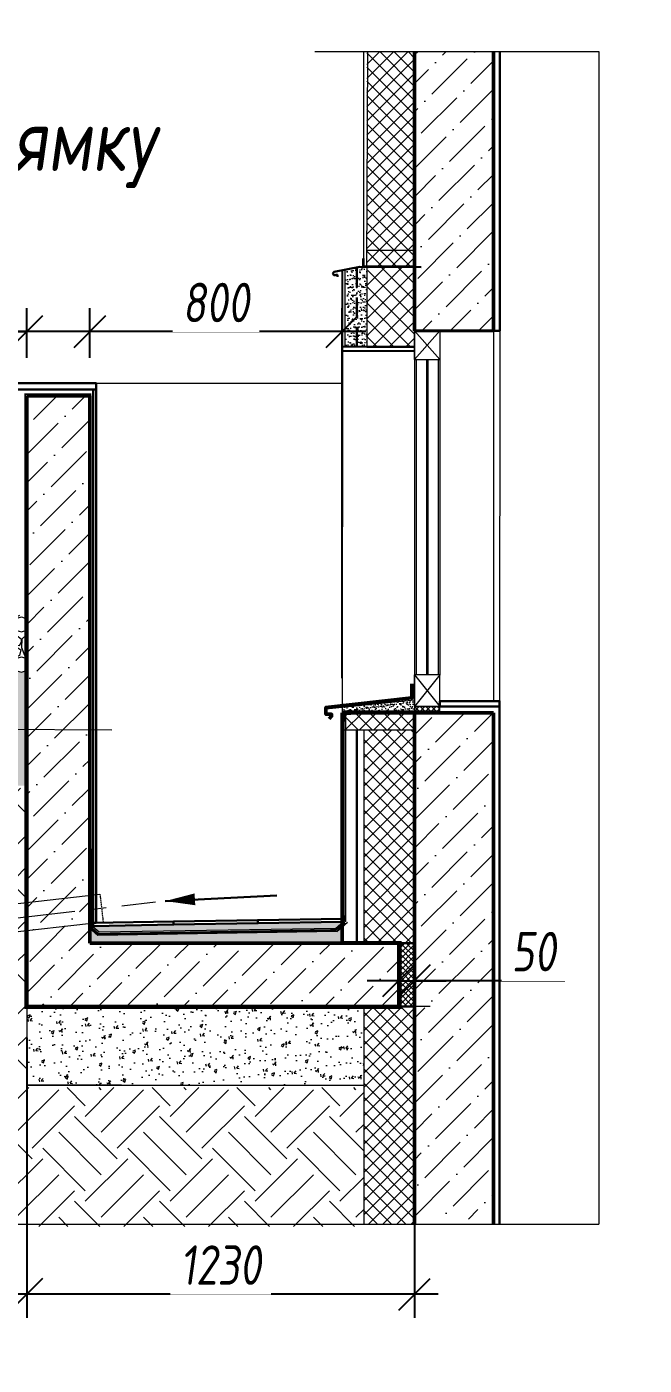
# Model space of a CAD drawing. Header units: millimetres. Extents: x -8689834 to 9419935, y 0 to 233063.
# Drawn here: x -341359 to -339400, y 21832 to 26075 of the extents above; entities that cross this region are included whole.
import ezdxf
from ezdxf import colors
from ezdxf.entities.mleader import LeaderData, LeaderLine
from ezdxf.math import Vec2, Vec3

# ---------------------------------------------------------------- set-up
doc = ezdxf.new("R2010")
doc.units = ezdxf.units.MM
doc.header["$MEASUREMENT"] = 0
for name, pattern in [('CENTER', [2, 1.25, -0.25, 0.25, -0.25]), ('DASHED', [19.05, 12.7, -6.35]), ('HIDDEN', [6, 4, -2]), ('HIDDEN2', [4.7625, 3.175, -1.5875])]:
    doc.linetypes.add(name, pattern=pattern)
doc.layers.get('0').update_dxf_attribs({"color": 250, "lineweight": 9})
for name, color, linetype, lineweight in [('+АР_Стены внутренние', 250, 'Continuous', 18), ('_Гранит', 5, 'Continuous', 9), ('uchastok_Ном_пера__1', 7, 'Continuous', 13), ('А-Гидроизоляция', 152, 'Continuous', 5), ('А-отделка', 154, 'Continuous', 13), ('А-слив', 4, 'Continuous', 9), ('А-утеплитель', 63, 'Continuous', 5), ('А-Штрих_стяжка', 8, 'Continuous', 9), ('АР_ЖБ', 251, 'Continuous', 50), ('АР_ЖБ стены', 250, 'Continuous', 50), ('АР_Лестница', 7, 'Continuous', 30), ('АР_Лестницы', 250, 'Continuous', 15), ('АР_Навесной фасад', 190, 'Continuous', 5), ('АР_Оси', 195, 'Continuous', 9), ('АР_Оси_Разм', 7, 'Continuous', 15), ('АР_Отметки', 250, 'Continuous', 15), ('АР_Перегородки кирпич', 244, 'Continuous', 30), ('АР_Текст', 250, 'Continuous', 5), ('АР_Тонкие', 250, 'Continuous', 5), ('АР_Утеплитель', 154, 'Continuous', 9), ('АР_Штриховка', 252, 'Continuous', 0), ('АР_Штриховка монолит', 250, 'Continuous', 9), ('АР_Штукатурка', 155, 'Continuous', 30), ('МОНОЛИТ', 7, 'Continuous', 40), ('Нвдписи', 164, 'Continuous', 18), ('Окна', 153, 'Continuous', 9), ('Стены', 7, 'Continuous', 30), ('Штриховка монолита', 252, 'Continuous', 5)]:
    doc.layers.add(name, color=color, linetype=linetype, lineweight=lineweight)
for name, color, linetype in [('PROFILE', 7, 'Continuous'), ('UTEPLITEL', 30, 'Continuous'), ('АР_Фасад', 251, 'Continuous')]:
    doc.layers.add(name, color=color, linetype=linetype)
doc.styles.add('GOST 2.304', font='CS_Gost2304.shx')
doc.styles.add('ISOCPEUR', font='isocpeur.ttf', dxfattribs={"width": 0.7})
doc.styles.add('Архитект', font='isocpeur.ttf', dxfattribs={"width": 0.8, "oblique": 8})
doc.styles.add('Архитектурный размер', font='isocpeur.ttf', dxfattribs={"width": 0.8, "oblique": 8})
doc.dimstyles.new('KK 100', dxfattribs={"dimscale": 100, "dimtxt": 3, "dimasz": 2, "dimexe": 1.5, "dimexo": 2, "dimtad": 1, "dimdec": 0, "dimtxsty": 'GOST 2.304', "dimblk": 'OBLIQUE', "dimcen": 2.5, "dimdle": 1.5, "dimadec": 0, "dimazin": 0, "dimtfac": 1, "dimtdec": 0, "dimtmove": 0, "dimatfit": 3, "dimarcsym": 0})
pattern_1 = [(45, (-5456559.47, -781844.14), (33.67596045, 123.4785217), [158.75, -31.75, 0, -31.75])]
pattern_2 = [(45, (-555790.72, 219733.97), (33.67596, 123.478522), [158.75, -31.75, 0, -31.75])]

# ---------------------------------------------------------------- blocks, each defined once
blk = doc.blocks.new('_DotSmall')
at = {"color": 0, "linetype": 'ByBlock', "const_width": 0.5}
blk.add_lwpolyline([(-0.0625, 0, 1), (0.0625, 0, 1)], format="xyb", close=True, dxfattribs=at)
blk = doc.blocks.new('_Oblique')
at = {"color": 0, "linetype": 'ByBlock', "lineweight": -2}
blk.add_line((-0.5, -0.5), (0.5, 0.5), dxfattribs=at)
blk = doc.blocks.new('*D880')
at = {"layer": 'АР_Оси_Разм', "color": 0, "lineweight": -2, "transparency": 16777216}
for p, q in [((-340179, 23151), (-340179, 23126)), ((-340128.8, 23151), (-340128.8, 23126)), ((-340179, 23051), (-340279, 23051)), ((-340179, 23051), (-340128.8, 23051)), ((-340179, 23051), (-340128.8, 23051)), ((-340128.8, 23051), (-340028.8, 23051)), ((-339651.7, 23051), (-340128.8, 23051))]:
    blk.add_line(p, q, dxfattribs=at)
at = {"layer": 'АР_Оси_Разм', "color": 0, "lineweight": -2, "transparency": 16777216, "xscale": 100, "yscale": 100, "zscale": 100}
blk.add_blockref('_Oblique', (-340179, 23051), dxfattribs=at)
at = {"layer": 'АР_Оси_Разм', "color": 0, "lineweight": -2, "transparency": 16777216, "xscale": 100, "yscale": 100, "zscale": 100, "rotation": 180}
blk.add_blockref('_Oblique', (-340128.8, 23051), dxfattribs=at)
at = {"layer": 'АР_Оси_Разм', "color": 0, "lineweight": 9, "transparency": 16777216, "insert": (-339750.5, 23143.5), "char_height": 125, "attachment_point": 5, "style": 'Архитектурный размер', "bg_fill": 3, "box_fill_scale": 1.25, "bg_fill_color": 256, "bg_fill_true_color": 13158600, "bg_fill_transparency": 0}
blk.add_mtext('50', dxfattribs=at)
blk = doc.blocks.new('*D881')
at = {"layer": 'АР_Оси_Разм', "color": 0, "lineweight": -2, "transparency": 16777216}
for p, q in [((-341359.2, 22869.8), (-341359.2, 21982.2)), ((-340128.8, 22766.4), (-340128.8, 21982.2)), ((-340053.8, 22057.2), (-341434.2, 22057.2))]:
    blk.add_line(p, q, dxfattribs=at)
at = {"layer": 'АР_Оси_Разм', "color": 0, "lineweight": -2, "transparency": 16777216, "xscale": 100, "yscale": 100, "zscale": 100, "rotation": 180}
blk.add_blockref('_Oblique', (-341359.2, 22057.2), dxfattribs=at)
at = {"layer": 'АР_Оси_Разм', "color": 0, "lineweight": -2, "transparency": 16777216, "xscale": 100, "yscale": 100, "zscale": 100}
blk.add_blockref('_Oblique', (-340128.8, 22057.2), dxfattribs=at)
at = {"layer": 'АР_Оси_Разм', "color": 0, "lineweight": 9, "transparency": 16777216, "insert": (-340744, 22149.7), "char_height": 125, "attachment_point": 5, "style": 'Архитектурный размер', "bg_fill": 3, "box_fill_scale": 1.25, "bg_fill_color": 256, "bg_fill_true_color": 13158600, "bg_fill_transparency": 0}
blk.add_mtext('1230', dxfattribs=at)
blk = doc.blocks.new('*D882')
at = {"layer": 'АР_Оси_Разм', "color": 0, "lineweight": -2, "transparency": 16777216}
for p, q in [((-341159.2, 25100.5), (-341159.2, 25183.8)), ((-340358.8, 24010.8), (-340358.8, 25183.8)), ((-340283.8, 25108.8), (-341234.2, 25108.8))]:
    blk.add_line(p, q, dxfattribs=at)
at = {"layer": 'АР_Оси_Разм', "color": 0, "lineweight": -2, "transparency": 16777216, "xscale": 100, "yscale": 100, "zscale": 100, "rotation": 180}
blk.add_blockref('_Oblique', (-341159.2, 25108.8), dxfattribs=at)
at = {"layer": 'АР_Оси_Разм', "color": 0, "lineweight": -2, "transparency": 16777216, "xscale": 100, "yscale": 100, "zscale": 100}
blk.add_blockref('_Oblique', (-340358.8, 25108.8), dxfattribs=at)
at = {"layer": 'АР_Оси_Разм', "color": 0, "lineweight": 9, "transparency": 16777216, "insert": (-340759, 25201.3), "char_height": 125, "attachment_point": 5, "style": 'Архитектурный размер', "bg_fill": 3, "box_fill_scale": 1.25, "bg_fill_color": 256, "bg_fill_true_color": 13158600, "bg_fill_transparency": 0}
blk.add_mtext('800', dxfattribs=at)
blk = doc.blocks.new('*D883')
at = {"layer": 'АР_Оси_Разм', "color": 0, "lineweight": -2, "transparency": 16777216}
for p, q in [((-341359.2, 25025.6), (-341359.2, 25183.8)), ((-341159.2, 25025.6), (-341159.2, 25183.8)), ((-341833.4, 25108.8), (-341359.2, 25108.8)), ((-341084.2, 25108.8), (-341434.2, 25108.8))]:
    blk.add_line(p, q, dxfattribs=at)
at = {"layer": 'АР_Оси_Разм', "color": 0, "lineweight": -2, "transparency": 16777216, "xscale": 100, "yscale": 100, "zscale": 100, "rotation": 180}
blk.add_blockref('_Oblique', (-341359.2, 25108.8), dxfattribs=at)
at = {"layer": 'АР_Оси_Разм', "color": 0, "lineweight": -2, "transparency": 16777216, "xscale": 100, "yscale": 100, "zscale": 100}
blk.add_blockref('_Oblique', (-341159.2, 25108.8), dxfattribs=at)
at = {"layer": 'АР_Оси_Разм', "color": 0, "lineweight": 9, "transparency": 16777216, "insert": (-341699.6, 25201.3), "char_height": 125, "attachment_point": 5, "style": 'Архитектурный размер', "bg_fill": 3, "box_fill_scale": 1.25, "bg_fill_color": 256, "bg_fill_true_color": 13158600, "bg_fill_transparency": 0}
blk.add_mtext('200', dxfattribs=at)

msp = doc.modelspace()

# ---------------------------------------------------------------- hatches: boundary and pattern name
at = {"layer": 'А-утеплитель'}
h = msp.add_hatch(dxfattribs=at)
h.set_pattern_fill('ANSI37', color=0, scale=4, style=0)
h.set_pattern_definition([(45, (-5456559.469, -781427.339), (-8.98025612, 8.98025612), []), (135, (-5456559.469, -781427.339), (-8.98025612, -8.98025612), [])])
h.paths.add_polyline_path([(-340048.765, 23920.799), (-340128.765, 23920.799), (-340129.442, 23900.8), (-340048.765, 23900.8)])
h = msp.add_hatch(dxfattribs=at)
h.set_pattern_fill('ANSI37', color=0, scale=4, style=0)
h.set_pattern_definition([(45, (-5456559.469, -781844.139), (-8.98025612, 8.98025612), []), (135, (-5456559.469, -781844.139), (-8.98025612, -8.98025612), [])])
h.paths.add_polyline_path([(-340128.765, 23169.536), (-340179.025, 23169.536), (-340179.025, 22969.757), (-340128.765, 22969.757)])
at = {"layer": 'А-Штрих_стяжка'}
h = msp.add_hatch(dxfattribs=at)
h.set_pattern_fill('AR-SAND', color=256, scale=0.3, style=0)
h.set_pattern_definition([(37.5, (-5456559.469, -781427.339), (-0.48000939, 14.68239712), [0, -11.5824, 0, -12.954, 0, -12.3825]), (7.5, (-5456559.47, -781427.339), (13.485698494, 21.50475302), [0, -6.2484, 0, -10.4394, 0, -4.0005]), (327.5, (-5456568.842, -781427.339), (23.729771107, 0.04311554), [0, -3.81, 0, -13.716, 0, -17.907]), (317.5, (-5456568.842, -781427.339), (22.906693574, 6.6878797), [0, -1.905, 0, -8.9916, 0, -10.287])])
h.paths.add_polyline_path([(-340128.765, 23920.799), (-340128.765, 23941.786), (-340358.765, 23918.128), (-340358.765, 23900.8), (-340128.765, 23900.8)])
h = msp.add_hatch(dxfattribs=at)
h.set_pattern_fill('AR-SAND', color=256, scale=0.3, style=0)
h.set_pattern_definition([(37.5, (-950021.62, -88159.73), (-0.4800094, 14.68239712), [0, -11.5824, 0, -12.954, 0, -12.3825]), (7.5, (-950021.62, -88159.73), (13.4856985, 21.504753), [0, -6.2484, 0, -10.4394, 0, -4.0005]), (327.5, (-950030.993, -88159.73), (23.7297711, 0.04311554), [0, -3.81, 0, -13.716, 0, -17.907]), (317.5, (-950030.993, -88159.73), (22.9066936, 6.6878797), [0, -1.905, 0, -8.9916, 0, -10.287])])
h.paths.add_polyline_path([(-341159.205, 23224.56), (-340358.852, 23237.154), (-340358.852, 23169.545), (-341159.205, 23169.757)])
at = {"layer": 'АР_Перегородки кирпич', "lineweight": 0, "ltscale": 100, "true_color": 0x000000, "transparency": 33554610}
h = msp.add_hatch(dxfattribs=at)
h.set_pattern_fill('GRAVEL', color=18, scale=5)
h.set_pattern_definition([(228.0127875, (-1161197.696, -326085.898), (-1016.00000008, -1142.99999993), [17.086072, -1691.524182]), (184.969741, (-1161209.1263, -326098.5985), (1523.999999397, 127.000007235), [29.320236, -2902.702445]), (132.5104471, (-1161238.336, -326101.1385), (1270.000000536, -1396.99999951), [20.674076, -2046.73614]), (267.273689, (-1161287.8663, -326132.8885), (127.000000266, 2539.999999987), [26.700226, -2643.321871]), (292.8336542, (-1161289.1363, -326159.5585), (-635.000000053, 1523.999999978), [26.181685, -2591.990387]), (357.273689, (-1161278.9763, -326183.6885), (-2539.999999987, 127.000000266), [26.700226, -2643.321871]), (37.69424047, (-1161252.3063, -326184.9585), (-1650.999999927, -1270.000000095), [35.309683, -3495.655766]), (72.2553284, (-1161224.3663, -326163.3685), (889.00000024, 2793.999999924), [33.335976, -3300.26283]), (121.4295656, (-1161214.2063, -326131.6185), (-1016.000000144, 1650.99999991), [26.79065, -2652.277285]), (175.2363583, (-1161228.176, -326108.758), (1396.99999998, -127.00000022), [30.585664, -1498.696847]), (222.3974378, (-1161258.6563, -326106.2185), (-1523.999999951, -1397.000000053), [39.553896, -3915.838626]), (138.8140748, (-1161162.136, -326134.158), (-888.99999995, 762.00000006), [13.500227, -1336.528291]), (171.4692344, (-1161172.296, -326125.2685), (1651.000000044, -253.99999971), [25.684099, -2542.73195]), (225, (-1161197.7, -326121.46), (-2e-14, -127), [17.960467, -161.644655]), (203.1985905, (-1161206.586, -326106.218), (635.00000002, 253.99999996), [9.672066, -957.531118]), (291.8014095, (-1161215.476, -326110.028), (-127, 381), [13.678281, -670.23765]), (30.9637565, (-1161210.396, -326122.728), (381, 254), [22.215983, -718.314908]), (161.565051, (-1161191.346, -326111.3), (254, -127), [16.064357, -385.544906]), (16.3895403, (-1161289.136, -326110.0285), (1270, 381), [22.5044, -2227.941334]), (70.3461759, (-1161267.546, -326103.6785), (-508.00000005, -1396.99999998), [18.879947, -1869.110784]), (293.1985905, (-1161191.346, -326085.898), (-253.99999996, 635.00000002), [19.344005, -947.85918]), (343.6104597, (-1161183.726, -326103.6785), (-1270.000000027, 380.99999991), [22.5044, -2227.941334]), (339.4439548, (-1161289.136, -326188.768), (-635, 254), [21.70176, -1063.386716]), (294.7751406, (-1161268.816, -326196.3885), (-635.00000076, 1396.99999966), [18.183606, -1800.179669]), (66.8014095, (-1161190.076, -326212.898), (253.99999996, 635.00000002), [19.344005, -947.85918]), (17.3540246, (-1161182.456, -326195.1185), (-1650.99999997, -508.000000107), [21.289137, -2107.618799]), (69.4439548, (-1161252.306, -326212.898), (-254, -635), [10.85088, -1074.237596]), (101.3099325, (-1161197.696, -326212.898), (-127, 508), [6.47573, -641.099748]), (165.9637565, (-1161198.966, -326206.55), (381, -127), [26.181685, -497.45273]), (186.009006, (-1161224.366, -326200.1985), (1269.999999993, 127.000000066), [24.26335, -2402.068243]), (303.6900675, (-1161210.396, -326134.16), (-127, 254), [18.316194, -439.588818]), (353.1572266, (-1161200.2363, -326149.3985), (2159.000000013, -253.999999887), [31.977838, -3165.800453]), (60.9453959, (-1161168.486, -326153.208), (-508.00000001, -889), [13.075412, -1294.469616]), (90, (-1161162.14, -326141.78), (-127, 127), [7.62, -119.38]), (120.2564372, (-1161226.906, -326196.3885), (507.99999994, -889.00000004), [17.643348, -1746.697039]), (48.0127875, (-1161235.796, -326181.148), (1016.00000008, 1142.99999993), [34.172144, -1674.43811]), (0, (-1161212.94, -326155.75), (127, 127), [33.02, -93.98]), (325.3048465, (-1161179.916, -326155.7485), (1270.00000048, -888.99999931), [20.080478, -1987.965836]), (254.054604, (-1161163.406, -326167.178), (-127, -508), [18.491454, -906.082502]), (207.64597536, (-1161168.4863, -326184.9585), (-2413.00000009, -1269.99999983), [30.107255, -2980.623221]), (175.42607874, (-1161195.1563, -326198.9285), (-1651, 127), [31.851473, -3153.292323])])
h.paths.add_polyline_path([(-341357.619, 24029.561), (-342149.266, 24029.164), (-342493.385, 24024.874), (-343103.934, 24019.414), (-343103.934, 24199.081), (-342417.271, 24209.094), (-341359.208, 24208.838)])
at = {"layer": 'АР_Тонкие', "true_color": 0x000000}
h = msp.add_hatch(dxfattribs=at)
h.set_pattern_fill('AR-SAND', color=18, scale=20)
h.set_pattern_definition([(37.5, (-852069.32, -266072.964), (-1.2598672, 38.5364754), [0, -30.4, 0, -34, 0, -32.5]), (7.5, (-852069.32, -266072.964), (35.395534, 56.4429213), [0, -16.4, 0, -27.4, 0, -10.5]), (327.5, (-852093.92, -266072.964), (62.2828372, 0.113181), [0, -10, 0, -36, 0, -47]), (317.5, (-852093.92, -266072.964), (60.122532, 17.5535113), [0, -5, 0, -23.6, 0, -27])])
h.paths.add_polyline_path([(-341358.991, 23669.056), (-342552.491, 23669.591), (-342552.491, 23669.053), (-343103.95, 23669.053), (-343103.918, 24029.46), (-341359.425, 24029.601)])
at = {"layer": 'АР_Утеплитель'}
h = msp.add_hatch(dxfattribs=at)
h.set_pattern_fill('ANSI37', color=256, scale=10, angle=270)
h.set_pattern_definition([(315, (-5456560.467, -781642.52), (22.4506403, 22.4506403), []), (45, (-5456560.467, -781642.52), (-22.4506403, 22.4506403), [])])
h.paths.add_polyline_path([(-340128.765, 25997.01), (-340128.765, 25316.659), (-340279.763, 25316.659), (-340279.763, 25997.01)])
at = {"layer": 'АР_Штриховка', "lineweight": 0, "true_color": 0x000000, "transparency": 33554559}
h = msp.add_hatch(dxfattribs=at)
h.set_pattern_fill('ANSI36', color=18, scale=20)
h.set_pattern_definition(pattern_2)
h.paths.add_polyline_path([(-339877.127, 25997.01), (-340127.767, 25997.01), (-340128.765, 25111.039), (-339878.125, 25111.039)])
at = {"layer": 'АР_Штриховка монолит', "ltscale": 0.5, "transparency": 33554559}
h = msp.add_hatch(dxfattribs=at)
h.set_pattern_fill('ANSI36', color=252, scale=20)
h.set_pattern_definition(pattern_1)
h.paths.add_polyline_path([(-341159.207, 24905.644), (-341359.203, 24905.643), (-341359.206, 23169.534), (-341159.205, 23169.535)])
h = msp.add_hatch(dxfattribs=at)
h.set_pattern_fill('ANSI36', color=252, scale=20)
h.set_pattern_definition(pattern_1)
h.paths.add_polyline_path([(-340179.025, 23169.536), (-341359.206, 23169.534), (-341359.205, 22969.757), (-340179.025, 22969.757)])

# ---------------------------------------------------------------- linework, layer by layer
at = {"layer": 'PROFILE', "color": 0}
for p, q in [((-340290.841, 25340.659, 160783.161), (-340290.841, 25316.659, 160783.161)), ((-340290.841, 25316.659, 160783.161), (-340266.841, 25316.659, 160783.161))]:
    msp.add_line(p, q, dxfattribs=at)
at = {"layer": 'uchastok_Ном_пера__1', "linetype": 'Continuous'}
for p, q in [((-340279.763, 25316.659, 160783.161), (-340279.763, 25061.106, 130574.581)), ((-339878.125, 25111.039), (-339878.125, 23937.863)), ((-340358.765, 23917.998, 80391.58), (-340358.765, 23900.8, 80391.58))]:
    msp.add_line(p, q, dxfattribs=at)
at = {"layer": 'UTEPLITEL', "color": 8, "lineweight": 9, "elevation": 160783.161}
msp.add_lwpolyline([(-340128.765, 25366.659), (-340128.765, 25316.659), (-340279.763, 25316.659), (-340279.763, 25366.659)], close=True, dxfattribs=at)
at = {"layer": 'А-Гидроизоляция', "linetype": 'DASHED', "const_width": 6, "elevation": 80391.58}
for points in [[(-341154.205, 23219.321), (-341154.205, 23469.757)], [(-340377.415, 23211.891), (-341131.601, 23199.362), (-341154.205, 23219.321)], [(-340377.415, 23211.891), (-340349.595, 23236.455)]]:
    msp.add_lwpolyline(points, dxfattribs=at)
at = {"layer": 'А-отделка', "lineweight": 30}
for p, q in [((-341148.761, 23614.432, 80391.58), (-341148.766, 23234.611, 80391.58)), ((-341148.766, 23234.611, 80391.58), (-341138.756, 23234.779, 80391.58))]:
    msp.add_line(p, q, dxfattribs=at)
at = {"layer": 'А-отделка', "lineweight": 30, "elevation": 80391.58}
for points in [[(-340893.541, 23238.882), (-341148.766, 23234.611), (-341148.766, 23224.61), (-340893.375, 23228.883)], [(-340626.073, 23243.325), (-340893.541, 23238.882), (-340893.375, 23228.883), (-340625.907, 23233.327)], [(-340358.605, 23247.769), (-340626.073, 23243.325), (-340625.907, 23233.327), (-340358.439, 23237.77)]]:
    msp.add_lwpolyline(points, close=True, dxfattribs=at)
at = {"layer": 'А-слив', "linetype": 'HIDDEN', "lineweight": 20}
msp.add_line((-341126.931, 23325.442, 80391.58), (-341116.773, 23237.023, 80391.58), dxfattribs=at)
at = {"layer": 'А-утеплитель', "color": 0}
msp.add_lwpolyline([(-340048.765, 23920.799), (-340128.765, 23920.799), (-340128.765, 23900.799), (-340048.765, 23900.8)], close=True, dxfattribs=at)
at = {"layer": 'А-Штрих_стяжка'}
msp.add_line((-340353.185, 23240.1, 80391.58), (-340353.185, 23257.573, 80391.58), dxfattribs=at)
at = {"layer": 'А-Штрих_стяжка', "elevation": 80391.58}
for points in [[(-341133.6, 23194.601), (-341159.723, 23217.667)], [(-341149.207, 23239.657), (-341149.207, 23221.722)], [(-340379.194, 23217.135), (-341129.888, 23204.664), (-341149.207, 23221.722)], [(-340379.128, 23217.193), (-340353.185, 23240.1)], [(-340375.416, 23207.13), (-340341.633, 23236.96)], [(-340375.34, 23207.198), (-341133.6, 23194.601)]]:
    msp.add_lwpolyline(points, dxfattribs=at)
at = {"layer": 'АР_ЖБ'}
for p, q in [((-340128.765, 25111.039, 80391.58), (-340128.765, 25997.01, 80391.58)), ((-339878.125, 25111.039, 80391.58), (-339878.125, 25997.01, 80391.58)), ((-340358.765, 23169.757, 80391.58), (-340358.765, 23900.8, 80391.58)), ((-339878.125, 22279.368, 81058.063), (-339878.125, 23900.8, 80391.58))]:
    msp.add_line(p, q, dxfattribs=at)
at = {"layer": 'АР_ЖБ', "elevation": 80391.58}
for points in [[(-341359.206, 23140.078), (-341359.211, 24905.643)], [(-341359.205, 24905.643), (-341159.205, 24905.644), (-341159.205, 23169.757)], [(-341158.189, 23169.757), (-340179.025, 23169.757), (-340179.025, 22969.757), (-341359.205, 22969.757), (-341359.206, 23146.32)]]:
    msp.add_lwpolyline(points, dxfattribs=at)
at = {"layer": 'АР_ЖБ', "lineweight": 18, "elevation": 80391.58}
for points in [[(-341359.206, 23146.32), (-341359.206, 23174.777)], [(-341159.205, 23198.214), (-341159.205, 23169.757), (-341158.189, 23169.757)]]:
    msp.add_lwpolyline(points, dxfattribs=at)
at = {"layer": 'АР_ЖБ стены', "lineweight": 30}
msp.add_line((-340179.025, 22969.757, 22539.795), (-340128.765, 22969.757, 22539.795), dxfattribs=at)
at = {"layer": 'АР_Лестница', "ltscale": 50}
msp.add_lwpolyline([(-340825.577, 23309.169, 37.5, 0, 0), (-340919.796, 23303.678, 0, 0, 0)], format="xyseb", dxfattribs=at)
at = {"layer": 'АР_Лестница', "ltscale": 10}
msp.add_lwpolyline([(-340566.208, 23321.444), (-340919.796, 23303.678)], dxfattribs=at)
at = {"layer": 'АР_Лестницы', "color": 18, "linetype": 'HIDDEN2', "lineweight": 30, "ltscale": 1000, "true_color": 0x000000}
msp.add_line((-340312.3, 23846.716, 80391.58), (-340312.3, 23174.037, 2298.22), dxfattribs=at)
at = {"layer": 'АР_Оси', "linetype": 'CENTER', "ltscale": 200, "elevation": 80391.58}
msp.add_lwpolyline([(-342250.031, 23151.621), (-340950.971, 23300.816)], dxfattribs=at)
at = {"layer": 'АР_Тонкие', "color": 18, "true_color": 0x000000}
for p, q in [((-340444.648, 25997.01), (-339543.633, 25997.01)), ((-339543.633, 25997.01), (-339543.633, 22279.368, 81058.063)), ((-342120.396, 23211.307, 80391.58), (-341126.931, 23325.442, 80391.58)), ((-341116.773, 23237.023, 80391.58), (-342110.238, 23122.889, 80391.58))]:
    msp.add_line(p, q, dxfattribs=at)
at = {"layer": 'АР_Штукатурка', "lineweight": 30}
msp.add_line((-339878.125, 25111.039, -80391.58), (-339858.72, 25111.039, -80391.58), dxfattribs=at)
msp.add_lwpolyline([(-339858.628, 25997.01), (-339858.646, 25111.039)], dxfattribs=at)
at = {"layer": 'АР_Штукатурка', "lineweight": 5}
msp.add_lwpolyline([(-339858.646, 25111.039), (-339858.72, 23937.863)], dxfattribs=at)
at = {"layer": 'АР_Штукатурка', "lineweight": 30}
msp.add_lwpolyline([(-340048.765, 23937.863), (-339858.787, 23937.863), (-339858.787, 23920.799), (-340048.765, 23920.799)], close=True, dxfattribs=at)
at = {"layer": 'МОНОЛИТ', "linetype": 'Continuous'}
for p, q in [((-340128.765, 25111.039, -80391.58), (-339878.125, 25111.039, -80391.58)), ((-341159.205, 23169.757, 80391.58), (-340358.765, 23169.757, 80391.58))]:
    msp.add_line(p, q, dxfattribs=at)
at = {"layer": 'Нвдписи'}
msp.add_line((-341089.113, 23845.747, 80391.629), (-343224.085, 23857.027), dxfattribs=at)
at = {"layer": 'Окна', "color": 0}
msp.add_line((-340128.764, 25021.039, 80391.58), (-340048.764, 25021.039, 80391.58), dxfattribs=at)
for points in [[(-340128.765, 25997.01), (-340128.765, 24020.799)], [(-340048.765, 25111.039), (-340048.765, 24020.799)], [(-340123.765, 25021.039), (-340123.765, 24020.799)], [(-340091.265, 25021.039), (-340091.265, 24020.799)], [(-340086.265, 25021.039), (-340086.265, 24020.799)], [(-340053.765, 25021.039), (-340053.765, 24020.799)], [(-340048.765, 24020.799), (-340128.765, 23920.799), (-340128.765, 24020.799), (-340048.765, 23920.799)]]:
    msp.add_lwpolyline(points, dxfattribs=at)
at = {"layer": 'Окна', "color": 0, "elevation": 80391.58}
msp.add_lwpolyline([(-340048.764, 25111.039), (-340128.764, 25021.039), (-340128.764, 25111.039), (-340048.764, 25021.039)], dxfattribs=at)
at = {"layer": 'Окна', "color": 0}
msp.add_lwpolyline([(-340128.765, 24020.799), (-340128.765, 23920.799), (-340048.765, 23920.799), (-340048.765, 24020.799), (-340128.765, 24020.799)], close=True, dxfattribs=at)

# ---------------------------------------------------------------- texts
at = {"layer": 'АР_Текст', "color": 18, "lineweight": 13, "true_color": 0x000000, "insert": (-341983.5, 25691), "char_height": 200, "width": 3119.9834, "attachment_point": 5, "line_spacing_factor": 0.72, "style": 'Архитект'}
msp.add_mtext('Cечение по приямку', dxfattribs=at)

# ---------------------------------------------------------------- leaders
at = {"layer": 'АР_Отметки'}
ml = msp.add_multileader_mtext('Standard', dxfattribs=at)
ml.set_content('{\\W0.8;-2,730}', color=256, style='ISOCPEUR')
ml.set_leader_properties(color=256, linetype='Continuous', lineweight=-1)
ml.set_arrow_properties(name='DOTSMALL')
ml.build(insert=Vec2(0, 0))
ml.multileader.update_dxf_attribs({"has_text_frame": 1, "text_left_attachment_type": 4, "text_right_attachment_type": 4, "dogleg_length": 100, "arrow_head_size": 180})
ctx = ml.context
ctx.base_point, ctx.char_height, ctx.arrow_head_size, ctx.landing_gap_size, ctx.plane_origin = Vec3(-346371.356, 101933.6), 250, 180, 50, Vec3(-346327.75, 100655.48)
ctx.left_attachment, ctx.right_attachment = 4, 4
notes = []
notes.append((ctx, [(0, (0, 0, 0), (0, 0), (1, 0), 1, [])]))
ctx.mtext.insert, ctx.mtext.width, ctx.mtext.defined_height, ctx.mtext.line_spacing_style, ctx.mtext.flow_direction = Vec3(-346321.356, 102266.933), 769.98896, 343.888, 2, 5
for ctx, leaders in notes:
    for number, flags, end, landing, length, lines in leaders:
        leader = LeaderData()
        leader.index, (leader.has_last_leader_line, leader.has_dogleg_vector, leader.attachment_direction) = number, flags
        leader.last_leader_point, leader.dogleg_vector, leader.dogleg_length = Vec3(end), Vec3(landing), length
        for number, points, colour, breaks in lines:
            line = LeaderLine()
            line.index, line.vertices, line.color, line.breaks = number, Vec3.list(points), colors.encode_raw_color(colour), breaks
            leader.lines.append(line)
        ctx.leaders.append(leader)

# ---------------------------------------------------------------- next in the draw order: dimensions: what is measured, and where the dimension line sits
at = {"layer": 'АР_Оси_Разм', "color": 18, "lineweight": 9, "true_color": 0x000000}
for base, p1, p2, picture, middle in [((-341159.205, 25108.814), (-340358.765, 23910.799, 80391.58), (-341159.205, 25000.515, 80391.58), '*D882', (-340758.985, 25108.814)), ((-340128.765, 23051.048), (-340179.025, 23051.048, 80391.58), (-340128.765, 23051.048, 80391.58), '*D880', (-339750.532, 22996.041))]:
    dim = msp.add_linear_dim(base=base, p1=p1, p2=p2, dimstyle='KK 100', override={"dimtxt": 1.25, "dimasz": 1, "dimexe": 0.75, "dimexo": 1, "dimgap": 0.3, "dimtxsty": 'Архитектурный размер', "dimdle": 0.75, "dimtmove": 1, "dimtfill": 1}, dxfattribs=at)
    dim.commit()
    dim.dimension.update_dxf_attribs({"geometry": picture, "text_midpoint": middle, "dimtype": 160})
dim = msp.add_linear_dim(base=(-341359.205, 22057.179), p1=(-340128.765, 22866.404, 80816.765), p2=(-341359.205, 22969.753, 80391.58), dimstyle='KK 100', override={"dimtxt": 1.25, "dimasz": 1, "dimexe": 0.75, "dimexo": 1, "dimgap": 0.3, "dimtxsty": 'Архитектурный размер', "dimdle": 0.75, "dimtmove": 1, "dimtfill": 1}, dxfattribs=at)
dim.commit()
dim.dimension.update_dxf_attribs({"geometry": '*D881', "text_midpoint": (-340743.985, 22149.679)})

# ---------------------------------------------------------------- next in the draw order: hatches: boundary and pattern name
at = {"layer": 'АР_Навесной фасад', "ltscale": 50}
h = msp.add_hatch(dxfattribs=at)
h.set_pattern_fill('ANSI37', color=256, scale=300)
h.set_pattern_definition([(45, (-850830.125, -266056.47), (-26.5165043, 26.5165043), []), (135, (-850830.125, -266056.47), (-26.5165043, -26.5165043), [])])
h.paths.add_polyline_path([(-340128.765, 25061.106), (-340279.763, 25061.106), (-340277.003, 25313.949), (-340127.003, 25313.578)])
at = {"layer": 'АР_Перегородки кирпич', "lineweight": 0, "ltscale": 500, "true_color": 0x000000, "transparency": 33554610}
h = msp.add_hatch(dxfattribs=at)
h.set_pattern_fill('EARTH', color=18, scale=30, angle=45)
h.set_pattern_definition([(45, (-555790.72, 219726.4), (0, 269.40768), [190.5, -190.5]), (45, (-555841.23, 219776.92), (0, 269.40768), [190.5, -190.5]), (45, (-555891.75, 219827.44), (0, 269.40768), [190.5, -190.5]), (135, (-555891.75, 219861.11), (-269.40768, 0), [190.5, -190.5]), (135, (-555841.23, 219911.63), (-269.40768, 0), [190.5, -190.5]), (135, (-555790.72, 219962.14), (-269.40768, 0), [190.5, -190.5])])
h.paths.add_polyline_path([(-341956.394, 23050.939), (-342014.381, 22937.644), (-342164.907, 22874.786), (-342369.104, 22843.427), (-342572.964, 22885.705), (-342721.257, 22968.759), (-342796.663, 23056.037), (-342812.775, 23133.942), (-342810.673, 23162.598), (-342762.788, 23264.85), (-342605.776, 23349.593), (-342441.973, 23385.875), (-342236.202, 23385.343), (-342091.298, 23337.207), (-341999.664, 23247.636), (-341978.27, 23195.412)])
h.paths.add_polyline_path([(-343103.934, 22272.313), (-343103.934, 23661.996), (-341364.205, 23661.488), (-341359.205, 22712.194), (-340288.801, 22712.194), (-340289.065, 22271.804)])
at = {"layer": 'АР_Тонкие', "true_color": 0x000000}
h = msp.add_hatch(dxfattribs=at)
h.set_pattern_fill('AR-SAND', color=18, scale=10)
h.set_pattern_definition([(37.5, (-850984.911, -265811.29), (-0.6299336, 19.2682377), [0, -15.2, 0, -17, 0, -16.25]), (7.5, (-850984.91, -265811.29), (17.697767, 28.2214607), [0, -8.2, 0, -13.7, 0, -5.25]), (327.5, (-850997.211, -265811.29), (31.1414186, 0.05659054), [0, -5, 0, -18, 0, -23.5]), (317.5, (-850997.21, -265811.29), (30.061266, 8.7767556), [0, -2.5, 0, -11.8, 0, -13.5])])
h.paths.add_polyline_path([(-340348.743, 25305.178), (-340346.296, 25060.976), (-340277.294, 25061.103), (-340279.741, 25314.032)])
at = {"layer": 'АР_Утеплитель'}
h = msp.add_hatch(dxfattribs=at)
h.set_pattern_fill('ANSI37', color=256, scale=10, angle=270)
h.set_pattern_definition([(315, (-5456559.47, -781527.34), (22.4506403, 22.4506403), []), (45, (-5456559.47, -781527.34), (-22.4506403, 22.4506403), [])])
h.paths.add_polyline_path([(-340127.767, 23846.716), (-340127.767, 23896.716), (-340345.351, 23896.716), (-340345.351, 23846.716)])
h = msp.add_hatch(dxfattribs=at)
h.set_pattern_fill('ANSI37', color=256, scale=10, angle=270)
h.set_pattern_definition([(315, (-5456559.47, -781944.14), (22.4506403, 22.4506403), []), (45, (-5456559.47, -781944.14), (-22.4506403, 22.4506403), [])])
h.paths.add_polyline_path([(-340128.765, 23846.716), (-340288.801, 23846.716), (-340288.802, 23169.536), (-340179.025, 23169.536), (-340128.765, 23169.536)])
h = msp.add_hatch(dxfattribs=at)
h.set_pattern_fill('ANSI37', color=256, scale=10, angle=270)
h.set_pattern_definition([(315, (-5456559.47, -782809.097), (22.4506403, 22.4506403), []), (45, (-5456559.47, -782809.097), (-22.4506403, 22.4506403), [])])
h.paths.add_polyline_path([(-340128.765, 22969.757), (-340288.801, 22969.757), (-340288.802, 22279.368), (-340128.765, 22279.368)])
at = {"layer": 'АР_Штриховка', "lineweight": 0, "true_color": 0x000000, "transparency": 33554559}
h = msp.add_hatch(dxfattribs=at)
h.set_pattern_fill('ANSI36', color=18, scale=20)
h.set_pattern_definition(pattern_2)
h.paths.add_polyline_path([(-339878.125, 23900.8), (-340128.764, 23900.8), (-340128.765, 22295.42), (-340018.988, 22295.42), (-339878.125, 22295.42)])
at = {"layer": 'Штриховка монолита'}
h = msp.add_hatch(dxfattribs=at)
h.set_pattern_fill('AR-CONC', color=256, scale=0.5, style=0)
h.set_pattern_definition([(50, (-5456409.47, -781844.134), (91.0923345, -7.9695428), [9.525, -104.775]), (355, (-5456409.47, -781844.13), (-17.6217107, 95.5284226), [7.62, -83.8202921]), (100.4514447, (-5456401.88, -781844.8), (73.4706235, 87.558876), [8.0950044, -89.0451223]), (46.1842, (-5456409.47, -781818.73), (135.5395204, -21.021164), [14.2875, -157.1625]), (96.6355576, (-5456398.17, -781820.49), (118.702067, 123.7130623), [12.1425116, -133.567804]), (351.1841512, (-5456409.47, -781818.73), (118.702067, 123.7130623), [11.4299835, -125.729866]), (21, (-5456396.77, -781825.084), (75.8071956, -51.1325991), [9.525, -104.775]), (326, (-5456396.77, -781825.08), (30.9010142, 92.093983), [7.62, -83.82]), (71.451445, (-5456390.45, -781829.345), (106.7082096, 40.9613844), [8.0950044, -89.0449688]), (37.5, (-5456409.47, -781844.134), (1.54430163, 42.27751944), [0, -82.804, 0, -85.09, 0, -84.1375]), (7.5, (-5456409.47, -781844.134), (33.40983126, 50.0902874), [0, -48.514, 0, -80.899, 0, -32.0675]), (327.5, (-5456437.79, -781844.134), (67.79529758, -2.864372), [0, -31.75, 0, -99.06, 0, -131.445]), (317.5, (-5456450.49, -781844.134), (74.0645907, 12.7132455), [0, -41.275, 0, -65.786, 0, -93.345])])
h.paths.add_polyline_path([(-340288.801, 22719.757), (-340288.801, 22969.757), (-341359.205, 22969.757), (-341359.205, 22719.757)])

# ---------------------------------------------------------------- next in the draw order: linework, layer by layer
at = {"layer": '+АР_Стены внутренние', "color": 18, "lineweight": 25, "ltscale": 50, "true_color": 0x000000}
for p, q in [((-340358.765, 25048.118), (-340128.764, 25048.118, 80391.58)), ((-340128.764, 25061.107, 80391.58), (-340357.767, 25061.107, 58386.893)), ((-340279.763, 25061.106, 130574.581), (-340128.765, 25061.106))]:
    msp.add_line(p, q, dxfattribs=at)
msp.add_lwpolyline([(-340358.765, 25305.369), (-340358.713, 25061.944)], dxfattribs=at)
at = {"color": 18, "lineweight": 30, "ltscale": 150, "true_color": 0x000000, "elevation": -1904.772}
msp.add_lwpolyline([(-340107.867, 25313.646), (-340301.952, 25313.888), (-340383.977, 25298.67, 0.88513828), (-340380.873, 25287.553), (-340377.792, 25289.105, -0.66056407), (-340373.036, 25285.501), (-340373.171, 25282.18)], format="xyb", dxfattribs=at)
at = {"layer": 'PROFILE', "color": 0}
for p, q in [((-340291.841, 25315.659, 160783.161), (-340291.841, 25340.659, 160783.161)), ((-340266.841, 25315.659, 160783.161), (-340291.841, 25315.659, 160783.161)), ((-340330.765, 23898.337, 78093.361), (-340355.765, 23898.337, 78093.361)), ((-340355.765, 23898.337, 78093.361), (-340355.765, 23873.337, 78093.361)), ((-340354.765, 23897.337, 78093.361), (-340330.765, 23897.337, 78093.361)), ((-340354.765, 23873.337, 78093.361), (-340354.765, 23897.337, 78093.361))]:
    msp.add_line(p, q, dxfattribs=at)
at = {"layer": 'uchastok_Ном_пера__1', "linetype": 'Continuous'}
for p, q in [((-340357.767, 25061.107, 58386.893), (-340358.765, 23918.101, 80391.58)), ((-340409.968, 23912.702, 98288.741), (-340128.765, 23941.786))]:
    msp.add_line(p, q, dxfattribs=at)
at = {"layer": 'UTEPLITEL', "color": 7, "lineweight": 9, "elevation": 80391.58}
msp.add_lwpolyline([(-340127.767, 23846.716), (-340127.767, 23896.716), (-340354.765, 23896.716), (-340354.765, 23846.716)], close=True, dxfattribs=at)
at = {"layer": 'А-Гидроизоляция', "linetype": 'DASHED', "const_width": 6}
msp.add_lwpolyline([(-341154.205, 24910.644), (-341364.205, 24910.644), (-341364.205, 22964.037), (-340172.691, 22964.037), (-340172.691, 23174.037), (-340363.557, 23174.037)], dxfattribs=at)
at = {"layer": 'А-Гидроизоляция', "linetype": 'DASHED', "const_width": 6, "elevation": 80391.58}
for points in [[(-340348.596, 23237.338), (-340348.596, 23905.68)], [(-340348.596, 23905.68), (-340048.765, 23905.68)]]:
    msp.add_lwpolyline(points, dxfattribs=at)
at = {"layer": 'А-отделка', "lineweight": 30}
for p, q in [((-341138.762, 24925.644, 80391.58), (-341148.762, 24925.644, 80391.58)), ((-341148.762, 24925.644, 80391.58), (-341148.761, 24372.7, 80391.58)), ((-341148.761, 24372.7, 80391.58), (-341148.761, 23993.566, 80391.58)), ((-341148.761, 23993.566, 80391.58), (-341148.761, 23614.432, 80391.58))]:
    msp.add_line(p, q, dxfattribs=at)
at = {"layer": 'АР_ЖБ'}
for p, q in [((-340358.765, 23900.8, 80391.58), (-339878.125, 23900.8, 80391.58)), ((-340128.765, 22279.368, 81058.063), (-340128.765, 23900.8, 80391.58))]:
    msp.add_line(p, q, dxfattribs=at)
msp.add_lwpolyline([(-340136.893, 23992.494), (-340136.893, 23947.498), (-340409.968, 23917.65), (-340409.968, 23895.97), (-340391.778, 23895.97), (-340391.778, 23889.726), (-340399.645, 23881.862)], dxfattribs=at)
at = {"layer": 'АР_ЖБ', "lineweight": 20}
for points, elevation in [([(-340288.801, 23169.536), (-340288.801, 23846.716)], 80391.58), ([(-340288.801, 23169.536), (-340288.801, 23846.716)], 80391.58), ([(-340288.801, 22295.42), (-340288.801, 22969.757)], 24838.015), ([(-340288.801, 22279.368), (-340288.801, 22969.757)], 24838.015)]:
    msp.add_lwpolyline(points, dxfattribs=dict(at, elevation=elevation))
at = {"layer": 'АР_ЖБ стены', "lineweight": 30}
msp.add_line((-340179.025, 23169.757, 80391.58), (-340128.765, 23169.757, 80391.58), dxfattribs=at)
at = {"layer": 'АР_Лестницы', "color": 18, "linetype": 'HIDDEN2', "lineweight": 30, "ltscale": 20, "true_color": 0x000000}
msp.add_line((-340311.882, 25312.046, -1904.772), (-340311.744, 25061.944, 139462.456), dxfattribs=at)
at = {"layer": 'АР_Навесной фасад', "ltscale": 50}
msp.add_line((-340348.713, 25061.107, 61551.417), (-340348.765, 25306.544, -950), dxfattribs=at)
at = {"layer": 'АР_Тонкие', "color": 18, "true_color": 0x000000}
for p, q in [((-341058.301, 22719.757, 82291.58), (-341359.205, 22719.757, 80391.58)), ((-343103.934, 22279.368, 81058.063), (-339543.633, 22279.368, 81058.063))]:
    msp.add_line(p, q, dxfattribs=at)
at = {"layer": 'АР_Фасад', "color": 204, "linetype": 'ByBlock', "lineweight": 5, "true_color": 0x6b008f}
msp.add_line((-340289.763, 25312.659, 160783.161), (-340129.763, 25313.659), dxfattribs=at)
at = {"layer": 'АР_Штукатурка', "lineweight": 30}
msp.add_lwpolyline([(-339858.787, 23937.863), (-339858.787, 22279.368)], dxfattribs=at)
at = {"layer": 'Окна', "color": 0}
for p, q in [((-340289.763, 25312.659, 160783.161), (-340289.763, 25997.01, 160783.161)), ((-340280.655, 25315.659, 90293.117), (-340276.963, 25997.01, 123263.561))]:
    msp.add_line(p, q, dxfattribs=at)
at = {"layer": 'Стены', "lineweight": 15, "elevation": 80391.58}
msp.add_lwpolyline([(-340354.765, 23897.337), (-340354.765, 23169.536)], close=True, dxfattribs=at)
at = {"layer": 'Штриховка монолита', "color": 7, "elevation": 80391.58}
msp.add_lwpolyline([(-340078.801, 22969.757), (-341359.205, 22969.757), (-341359.205, 22719.757), (-340288.801, 22719.757)], dxfattribs=at)

# ---------------------------------------------------------------- next in the draw order: leaders
at = {"layer": 'АР_Тонкие', "color": 18, "true_color": 0x000000}
ml = msp.add_multileader_mtext('Standard', dxfattribs=at)
ml.set_content('\\A1;Щебеночная смесь \\Pпо ГОСТ25607-94 - 150мм', color=(0, 0, 0), style='Архитект')
ml.set_leader_properties()
ml.build(insert=Vec2(0, 0))
ml.multileader.update_dxf_attribs({"text_left_attachment_type": 6, "text_right_attachment_type": 6, "dogleg_length": 50, "arrow_head_size": 75})
ctx = ml.context
ctx.base_point, ctx.char_height, ctx.arrow_head_size, ctx.landing_gap_size, ctx.plane_origin, ctx.plane_x_axis = Vec3(-341792.768, 24679.128, 79441.58), 125, 75, 12, Vec3(-365641.066, 48648.756, 79441.58), Vec3(-1, 0)
ctx.left_attachment, ctx.right_attachment = 6, 6
notes = []
notes.append((ctx, [(1, (1, 1, 0), (-341791.381, 24679.128, 79441.58), (-1, 0), 1.387, [(0, [(-341683.069, 24137.525, 79441.58)], 0, [])])]))
ctx.mtext.insert, ctx.mtext.width, ctx.mtext.defined_height, ctx.mtext.flow_direction = Vec3(-343442.201, 24829.128, 79441.58), 3092.09039, 781.171, 5
for ctx, leaders in notes:
    for number, flags, end, landing, length, lines in leaders:
        leader = LeaderData()
        leader.index, (leader.has_last_leader_line, leader.has_dogleg_vector, leader.attachment_direction) = number, flags
        leader.last_leader_point, leader.dogleg_vector, leader.dogleg_length = Vec3(end), Vec3(landing), length
        for number, points, colour, breaks in lines:
            line = LeaderLine()
            line.index, line.vertices, line.color, line.breaks = number, Vec3.list(points), colors.encode_raw_color(colour), breaks
            leader.lines.append(line)
        ctx.leaders.append(leader)

# ---------------------------------------------------------------- next in the draw order: dimensions: what is measured, and where the dimension line sits
at = {"layer": 'АР_Оси_Разм', "color": 18, "lineweight": 9, "true_color": 0x000000}
dim = msp.add_linear_dim(base=(-341359.21, 25108.814, -80391.58), p1=(-341159.205, 24925.644), p2=(-341359.21, 24925.644), dimstyle='KK 100', override={"dimtxt": 1.25, "dimasz": 1, "dimexe": 0.75, "dimexo": 1, "dimgap": 0.3, "dimtxsty": 'Архитектурный размер', "dimdle": 0.75, "dimtmove": 1, "dimtfill": 1}, dxfattribs=at)
dim.commit()
dim.dimension.update_dxf_attribs({"geometry": '*D883', "text_midpoint": (-341699.58, 25004.64, -80391.58), "dimtype": 160})

# ---------------------------------------------------------------- next in the draw order: linework, layer by layer
at = {"layer": '_Гранит', "color": 0, "lineweight": 9}
msp.add_line((-341138.441, 24945.069), (-340358.765, 24945.069), dxfattribs=at)
at = {"layer": '_Гранит', "color": 0, "lineweight": 30}
msp.add_lwpolyline([(-341394.019, 24925.644), (-341138.441, 24925.644), (-341138.441, 24945.069), (-341394.019, 24945.069)], close=True, dxfattribs=at)
at = {"layer": 'А-отделка', "lineweight": 30}
msp.add_line((-341138.762, 24925.644, 80391.58), (-341138.756, 23234.779, 80391.58), dxfattribs=at)

# ---------------------------------------------------------------- next in the draw order: leaders
at = {"layer": 'АР_Отметки'}
ml = msp.add_multileader_mtext('Standard', dxfattribs=at)
ml.set_content('{\\W0.8;-2,780}', color=256, style='ISOCPEUR')
ml.set_leader_properties(color=256, linetype='Continuous', lineweight=-1)
ml.set_arrow_properties(name='DOTSMALL')
ml.build(insert=Vec2(0, 0))
ml.multileader.update_dxf_attribs({"has_text_frame": 1, "text_left_attachment_type": 4, "text_right_attachment_type": 4, "dogleg_length": 100, "arrow_head_size": 180})
ctx = ml.context
ctx.base_point, ctx.char_height, ctx.arrow_head_size, ctx.landing_gap_size, ctx.plane_origin = Vec3(-348571.087, 101311.404), 250, 180, 50, Vec3(-348527.481, 100033.285)
ctx.left_attachment, ctx.right_attachment = 4, 4
notes = []
notes.append((ctx, [(0, (0, 0, 0), (0, 0), (1, 0), 1, [])]))
ctx.mtext.insert, ctx.mtext.width, ctx.mtext.defined_height, ctx.mtext.line_spacing_style, ctx.mtext.flow_direction = Vec3(-348521.087, 101644.737), 769.98896, 343.888, 2, 5
ml = msp.add_multileader_mtext('Standard', dxfattribs=at)
ml.set_content('{\\W0.8;-2,730}', color=256, style='ISOCPEUR')
ml.set_leader_properties(color=256, linetype='Continuous', lineweight=-1)
ml.set_arrow_properties(name='DOTSMALL')
ml.build(insert=Vec2(0, 0))
ml.multileader.update_dxf_attribs({"has_text_frame": 1, "text_left_attachment_type": 4, "text_right_attachment_type": 4, "dogleg_length": 100, "arrow_head_size": 180})
ctx = ml.context
ctx.base_point, ctx.char_height, ctx.arrow_head_size, ctx.landing_gap_size, ctx.plane_origin = Vec3(-343122.46, 91149.378), 250, 180, 50, Vec3(-347780.969, 87297.071)
ctx.left_attachment, ctx.right_attachment = 4, 4
notes.append((ctx, [(0, (0, 0, 0), (0, 0), (1, 0), 1, [])]))
ctx.mtext.insert, ctx.mtext.width, ctx.mtext.defined_height, ctx.mtext.line_spacing_style, ctx.mtext.flow_direction = Vec3(-343072.46, 91482.712), 769.98896, 343.888, 2, 5
for ctx, leaders in notes:
    for number, flags, end, landing, length, lines in leaders:
        leader = LeaderData()
        leader.index, (leader.has_last_leader_line, leader.has_dogleg_vector, leader.attachment_direction) = number, flags
        leader.last_leader_point, leader.dogleg_vector, leader.dogleg_length = Vec3(end), Vec3(landing), length
        for number, points, colour, breaks in lines:
            line = LeaderLine()
            line.index, line.vertices, line.color, line.breaks = number, Vec3.list(points), colors.encode_raw_color(colour), breaks
            leader.lines.append(line)
        ctx.leaders.append(leader)

doc.saveas('drawing.dxf')
